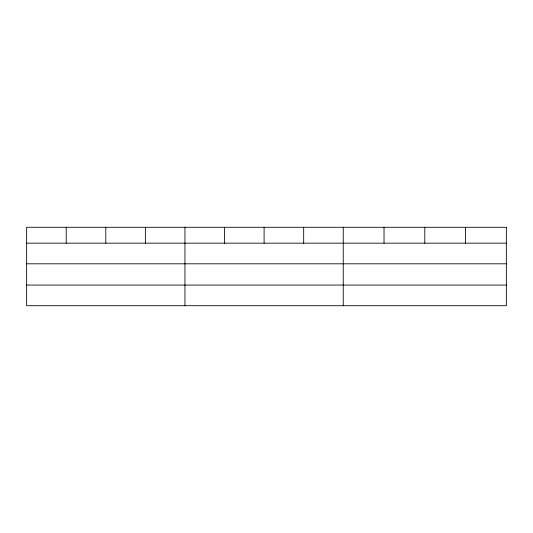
<?xml version="1.0" encoding="UTF-8"?>
<svg xmlns="http://www.w3.org/2000/svg" width="533" height="533" viewBox="0 0 533 533"><rect width="100%" height="100%" fill="white"/><g stroke="black" fill="none" stroke-linecap="round" stroke-linejoin="round"><path stroke-width="0.8" d="M26.65 243.161L506.35 243.161M26.65 263.802L506.35 263.802M26.65 285.068L506.35 285.068M465.575 227.285L465.575 243.161M424.801 227.285L424.801 243.161M384.026 227.285L384.026 243.161M343.252 227.285L343.252 305.715M303.677 227.285L303.677 243.161M264.101 227.285L264.101 243.161M224.526 227.285L224.526 243.161M184.951 227.285L184.951 305.715M145.376 227.285L145.376 243.161M105.801 227.285L105.801 243.161M66.225 227.285L66.225 243.161M506.35 227.285L26.65 227.285L26.65 305.715L506.35 305.715L506.35 227.285"/></g></svg>
